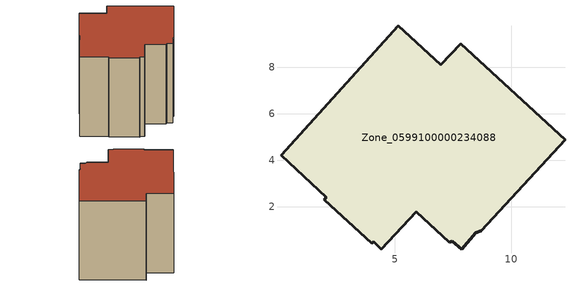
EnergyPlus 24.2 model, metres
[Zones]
Zone_0599100000234088
 floor ground (C_G): 4.42,0.18 4.09,0.48 4,0.42 1.95,2.31 2.04,2.4 0.1,4.22 5.15,9.78 6.98,8.1 7.83,9.02 12.32,4.89 8.72,0.96 8.49,0.88 7.87,0.18 7.47,0.52 7.33,0.47 5.92,1.78 z0
 wall outside (C_F): 12.32,4.89 7.83,9.02 6.98,8.1 5.15,9.78 0.1,4.22 2.04,2.4 1.95,2.31 4,0.42 4.09,0.48 4.42,0.18 5.92,1.78 7.33,0.47 7.47,0.52 7.87,0.18 8.49,0.88 8.72,0.96 12.32,4.89 z0:8.46
 roof outside (C_R): 4.09,0.48 4.42,0.18 5.92,1.78 7.33,0.47 7.47,0.52 7.87,0.18 8.49,0.88 8.72,0.96 12.32,4.89 7.83,9.02 6.98,8.1 5.15,9.78 0.1,4.22 2.04,2.4 1.95,2.31 4,0.42 z8.46
[BUILDING]
Pand.0599100000234088: North Axis=0; Terrain=City; Loads Convergence Tolerance Value=0.04; Temperature Convergence Tolerance Value=0.4; Solar Distribution=FullExterior; Maximum Number of Warmup Days=25; Minimum Number of Warmup Days=1
[Site:Location]
Rotterdam.The.Hague.AP_ZH_NLD Design_Conditions: Latitude=51.96; Longitude=4.45; Time Zone=1; Elevation=-4.5
[SITE:GROUNDTEMPERATURE:BUILDINGSURFACE]
18, 18, 18, 18, 18, 18, 18, 18, 18, 18, 18, 18
[MATERIAL] Thermal Absorptance=0.9; Solar Absorptance=0.7; Visible Absorptance=0.7
Name | Roughness | Thickness | Conductivity | Density | Specific Heat
G.TC.1975-1991 | MediumSmooth | 0.15 | 0.288461 | 540 | 1210
F.TC.1975-1991 | Rough | 0.3 | 0.230769 | 1920 | 840
R.TC.1975-1991 | MediumRough | 0.2 | 0.153846 | 1500 | 1000
[CONSTRUCTION]
C_G: G.TC.1975-1991
C_F: F.TC.1975-1991
C_R: R.TC.1975-1991
[ZONE]
Zone_0599100000234088: Type=1; Multiplier=1; Ceiling Height=Autocalculate; Volume=Autocalculate; Floor Area=autocalculate; Part of Total Floor Area=Yes
[ZONEINFILTRATION:DESIGNFLOWRATE]
Infil_Zone_0599100000234088: Zone or ZoneList or Space or SpaceList=Zone_0599100000234088; Schedule=AlwaysOn; Design Flow Rate Calculation Method=Flow/Area; Flow Rate per Floor Area=0.003; Constant Term Coefficient=1; Temperature Term Coefficient=0; Velocity Term Coefficient=0; Velocity Squared Term Coefficient=0
[HVACTEMPLATE:ZONE:IDEALLOADSAIRSYSTEM]
Zone_0599100000234088: Maximum Heating Supply Air Temperature=50; Minimum Cooling Supply Air Temperature=13; Maximum Heating Supply Air Humidity Ratio=0.0156; Minimum Cooling Supply Air Humidity Ratio=0.0077; Heating Limit=NoLimit; Cooling Limit=NoLimit; Dehumidification Control Type=ConstantSensibleHeatRatio; Cooling Sensible Heat Ratio=0.7; Dehumidification Setpoint=60; Humidification Control Type=None; Humidification Setpoint=30; Outdoor Air Method=None; Outdoor Air Flow Rate per Person=0.00944; Outdoor Air Flow Rate per Zone Floor Area=0; Outdoor Air Flow Rate per Zone=0; Demand Controlled Ventilation Type=None; Outdoor Air Economizer Type=NoEconomizer; Heat Recovery Type=None; Sensible Heat Recovery Effectiveness=0.7; Latent Heat Recovery Effectiveness=0.65
[ZONECONTROL:THERMOSTAT]
ThermostatControl_Zone_0599100000234088: Zone or ZoneList=Zone_0599100000234088; Control Type Schedule=DualSetpointControlType; Control 1=Thermostat_Zone_0599100000234088; Temperature Difference Between Cutout And Setpoint=0
[THERMOSTATSETPOINT:DUALSETPOINT]
Thermostat_Zone_0599100000234088: Heating Setpoint Temperature Schedule=HeatingSetpoint_Zone_0599100000234088; Cooling Setpoint Temperature Schedule=CoolingSetpoint_Zone_0599100000234088
[SCHEDULE:COMPACT]
HeatingSetpoint_Zone_0599100000234088: Through: 12/31, For: AllDays, Until: 24:00, 21
CoolingSetpoint_Zone_0599100000234088: Through: 12/31, For: AllDays, Until: 24:00, 24
DualSetpointControlType: Through: 12/31, For: AllDays, Until: 24:00, 4
AlwaysOn: Through: 12/31, For: AllDays, Until: 24:00, 1
